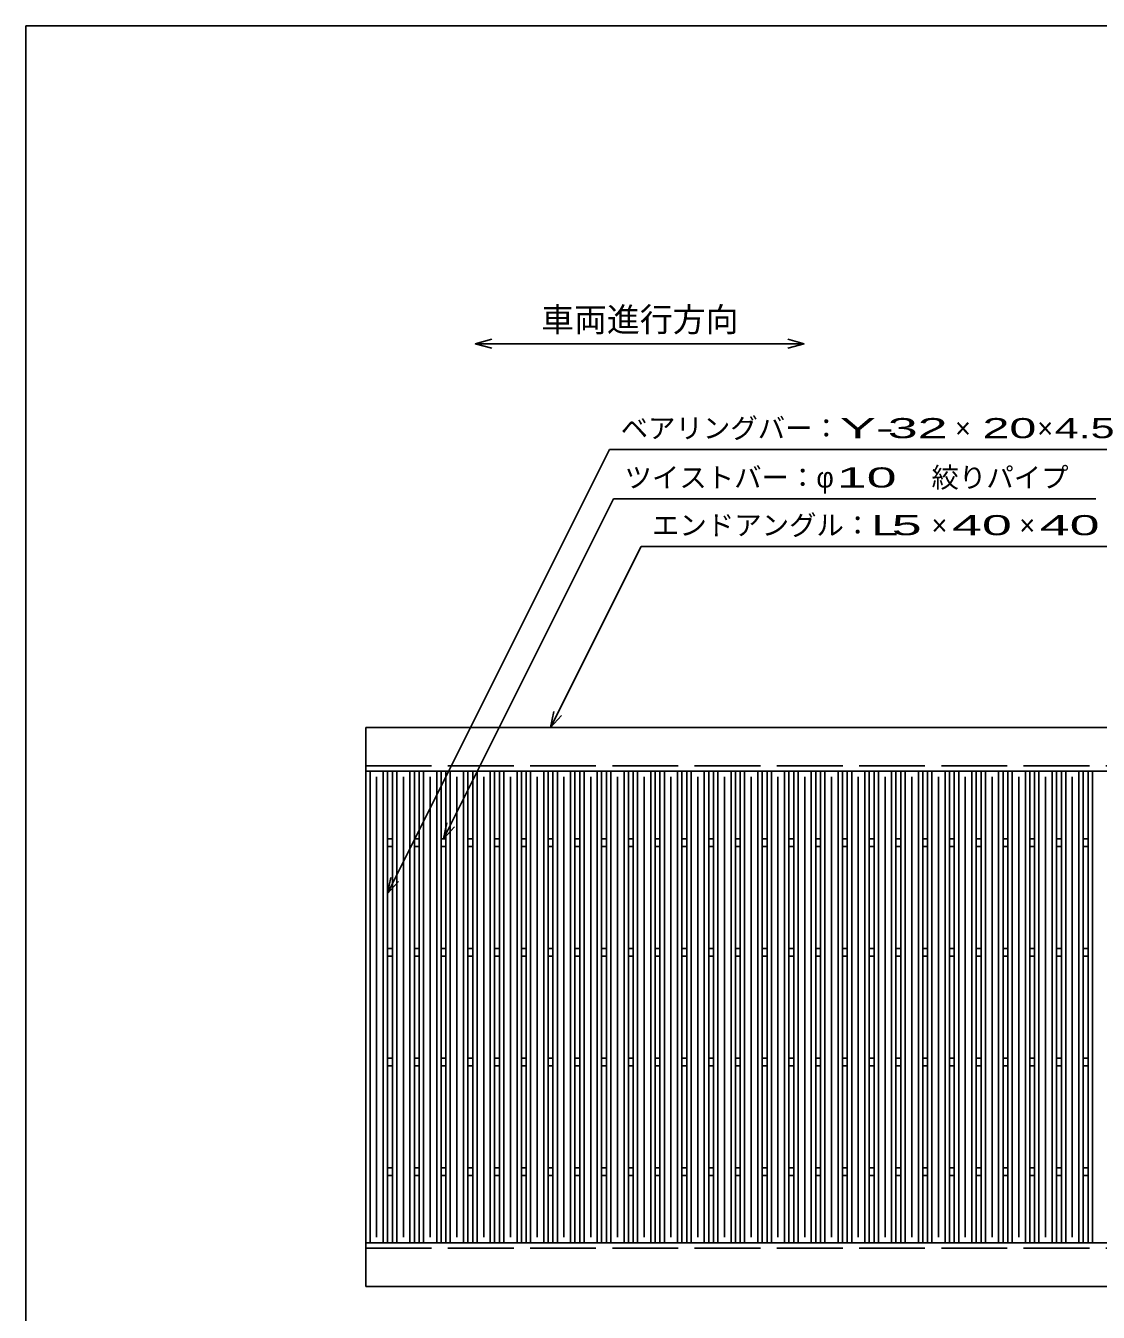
# Model space of a CAD drawing. Units: millimetres, scale not verified. Extents: x -1820 to 1731, y -1282 to 1054.
# Drawn here: x -1729 to -751, y -120 to 1054 of the extents above; entities that cross this region are included whole.
import ezdxf
from ezdxf.enums import TextEntityAlignment as Align

# ---------------------------------------------------------------- set-up
doc = ezdxf.new("R2010")
doc.units = ezdxf.units.MM
doc.header["$LTSCALE"] = 10
doc.linetypes.add('DASHED', pattern=[7.5, 6, -1.5])
for name, color, linetype, lineweight in [('0_2', 150, 'Continuous', 25), ('16', 3, 'Continuous', 25), ('22', 2, 'Continuous', 25)]:
    doc.layers.add(name, color=color, linetype=linetype, lineweight=lineweight)
doc.styles.add('ベクトル', font='')
doc.styles.get('ベクトル').set_extended_font_data('ベクトル')

msp = doc.modelspace()

# ---------------------------------------------------------------- linework, layer by layer
at = {"layer": '0_2'}
for p, q in [((-1729, -1146.5), (-1729, 1053.5)), ((-1729, 1053.5), (1731, 1053.5))]:
    msp.add_line(p, q, dxfattribs=at)
at = {"layer": '16'}
for p, q in [((-1419, 413.5), (-423, 413.5)), ((-1419, 373.5), (-1419, 413.5)), ((-1419, 373.5), (-423, 373.5)), ((-1419, -56.5), (-1419, 373.5)), ((-1419, 373.5), (-1399, 373.5)), ((-1415, -56.5), (-1415, 373.5)), ((-1409, -51.5), (-1409, 368.5)), ((-1403, -56.5), (-1403, 373.5)), ((-1399, -56.5), (-1399, 373.5)), ((-1394.6, -56.5), (-1394.6, 373.5)), ((-1394.6, 373.5), (-1374.6, 373.5)), ((-1390.6, -56.5), (-1390.6, 373.5)), ((-1384.6, -51.5), (-1384.6, 368.5)), ((-1378.6, -56.5), (-1378.6, 373.5)), ((-1374.6, -56.5), (-1374.6, 373.5)), ((-1370.2, -56.5), (-1370.2, 373.5)), ((-1370.2, 373.5), (-1350.2, 373.5)), ((-1366.2, -56.5), (-1366.2, 373.5)), ((-1360.2, -51.5), (-1360.2, 368.5)), ((-1354.2, -56.5), (-1354.2, 373.5)), ((-1350.2, -56.5), (-1350.2, 373.5)), ((-1345.8, -56.5), (-1345.8, 373.5)), ((-1345.8, 373.5), (-1325.8, 373.5)), ((-1341.8, -56.5), (-1341.8, 373.5)), ((-1335.8, -51.5), (-1335.8, 368.5)), ((-1329.8, -56.5), (-1329.8, 373.5)), ((-1325.8, -56.5), (-1325.8, 373.5)), ((-1321.4, -56.5), (-1321.4, 373.5)), ((-1321.4, 373.5), (-1301.4, 373.5)), ((-1317.4, -56.5), (-1317.4, 373.5)), ((-1311.4, -51.5), (-1311.4, 368.5)), ((-1305.4, -56.5), (-1305.4, 373.5)), ((-1301.4, -56.5), (-1301.4, 373.5)), ((-1297, -56.5), (-1297, 373.5)), ((-1297, 373.5), (-1277, 373.5)), ((-1293, -56.5), (-1293, 373.5)), ((-1287, -51.5), (-1287, 368.5)), ((-1281, -56.5), (-1281, 373.5)), ((-1277, -56.5), (-1277, 373.5)), ((-1272.6, -56.5), (-1272.6, 373.5)), ((-1272.6, 373.5), (-1252.6, 373.5)), ((-1268.6, -56.5), (-1268.6, 373.5)), ((-1262.6, -51.5), (-1262.6, 368.5)), ((-1256.6, -56.5), (-1256.6, 373.5)), ((-1252.6, -56.5), (-1252.6, 373.5)), ((-1248.2, -56.5), (-1248.2, 373.5)), ((-1248.2, 373.5), (-1228.2, 373.5)), ((-1244.2, -56.5), (-1244.2, 373.5)), ((-1238.2, -51.5), (-1238.2, 368.5)), ((-1232.2, -56.5), (-1232.2, 373.5)), ((-1228.2, -56.5), (-1228.2, 373.5)), ((-1223.8, -56.5), (-1223.8, 373.5)), ((-1223.8, 373.5), (-1203.8, 373.5)), ((-1219.8, -56.5), (-1219.8, 373.5)), ((-1213.8, -51.5), (-1213.8, 368.5)), ((-1207.8, -56.5), (-1207.8, 373.5)), ((-1203.8, -56.5), (-1203.8, 373.5)), ((-1199.4, -56.5), (-1199.4, 373.5)), ((-1199.4, 373.5), (-1179.4, 373.5)), ((-1195.4, -56.5), (-1195.4, 373.5)), ((-1189.4, -51.5), (-1189.4, 368.5)), ((-1183.4, -56.5), (-1183.4, 373.5)), ((-1179.4, -56.5), (-1179.4, 373.5)), ((-1175, -56.5), (-1175, 373.5)), ((-1175, 373.5), (-1155, 373.5)), ((-1171, -56.5), (-1171, 373.5)), ((-1165, -51.5), (-1165, 368.5)), ((-1159, -56.5), (-1159, 373.5)), ((-1155, -56.5), (-1155, 373.5)), ((-1150.6, -56.5), (-1150.6, 373.5)), ((-1150.6, 373.5), (-1130.6, 373.5)), ((-1146.6, -56.5), (-1146.6, 373.5)), ((-1140.6, -51.5), (-1140.6, 368.5)), ((-1134.6, -56.5), (-1134.6, 373.5)), ((-1130.6, -56.5), (-1130.6, 373.5)), ((-1126.2, -56.5), (-1126.2, 373.5)), ((-1126.2, 373.5), (-1106.2, 373.5)), ((-1122.2, -56.5), (-1122.2, 373.5)), ((-1116.2, -51.5), (-1116.2, 368.5)), ((-1110.2, -56.5), (-1110.2, 373.5)), ((-1106.2, -56.5), (-1106.2, 373.5)), ((-1101.8, -56.5), (-1101.8, 373.5)), ((-1101.8, 373.5), (-1081.8, 373.5)), ((-1097.8, -56.5), (-1097.8, 373.5)), ((-1091.8, -51.5), (-1091.8, 368.5)), ((-1085.8, -56.5), (-1085.8, 373.5)), ((-1081.8, -56.5), (-1081.8, 373.5)), ((-1077.4, -56.5), (-1077.4, 373.5)), ((-1077.4, 373.5), (-1057.4, 373.5)), ((-1073.4, -56.5), (-1073.4, 373.5)), ((-1067.4, -51.5), (-1067.4, 368.5)), ((-1061.4, -56.5), (-1061.4, 373.5)), ((-1057.4, -56.5), (-1057.4, 373.5)), ((-1053, -56.5), (-1053, 373.5)), ((-1053, 373.5), (-1033, 373.5)), ((-1049, -56.5), (-1049, 373.5)), ((-1043, -51.5), (-1043, 368.5)), ((-1037, -56.5), (-1037, 373.5)), ((-1033, -56.5), (-1033, 373.5)), ((-1028.6, -56.5), (-1028.6, 373.5)), ((-1028.6, 373.5), (-1008.6, 373.5)), ((-1024.6, -56.5), (-1024.6, 373.5)), ((-1018.6, -51.5), (-1018.6, 368.5)), ((-1012.6, -56.5), (-1012.6, 373.5)), ((-1008.6, -56.5), (-1008.6, 373.5)), ((-1004.2, -56.5), (-1004.2, 373.5)), ((-1004.2, 373.5), (-984.2, 373.5)), ((-1000.2, -56.5), (-1000.2, 373.5)), ((-994.2, -51.5), (-994.2, 368.5)), ((-988.2, -56.5), (-988.2, 373.5)), ((-984.2, -56.5), (-984.2, 373.5)), ((-979.8, -56.5), (-979.8, 373.5)), ((-979.8, 373.5), (-959.8, 373.5)), ((-975.8, -56.5), (-975.8, 373.5)), ((-969.8, -51.5), (-969.8, 368.5)), ((-963.8, -56.5), (-963.8, 373.5)), ((-959.8, -56.5), (-959.8, 373.5)), ((-955.4, -56.5), (-955.4, 373.5)), ((-955.4, 373.5), (-935.4, 373.5)), ((-951.4, -56.5), (-951.4, 373.5)), ((-945.4, -51.5), (-945.4, 368.5)), ((-939.4, -56.5), (-939.4, 373.5)), ((-935.4, -56.5), (-935.4, 373.5)), ((-931, -56.5), (-931, 373.5)), ((-931, 373.5), (-911, 373.5)), ((-927, -56.5), (-927, 373.5)), ((-921, -51.5), (-921, 368.5)), ((-915, -56.5), (-915, 373.5)), ((-911, -56.5), (-911, 373.5)), ((-906.6, -56.5), (-906.6, 373.5)), ((-906.6, 373.5), (-886.6, 373.5)), ((-902.6, -56.5), (-902.6, 373.5)), ((-896.6, -51.5), (-896.6, 368.5)), ((-890.6, -56.5), (-890.6, 373.5)), ((-886.6, -56.5), (-886.6, 373.5)), ((-882.2, -56.5), (-882.2, 373.5)), ((-882.2, 373.5), (-862.2, 373.5)), ((-878.2, -56.5), (-878.2, 373.5)), ((-872.2, -51.5), (-872.2, 368.5)), ((-866.2, -56.5), (-866.2, 373.5)), ((-862.2, -56.5), (-862.2, 373.5)), ((-857.8, -56.5), (-857.8, 373.5)), ((-857.8, 373.5), (-837.8, 373.5)), ((-853.8, -56.5), (-853.8, 373.5)), ((-847.8, -51.5), (-847.8, 368.5)), ((-841.8, -56.5), (-841.8, 373.5)), ((-837.8, -56.5), (-837.8, 373.5)), ((-833.4, -56.5), (-833.4, 373.5)), ((-833.4, 373.5), (-813.4, 373.5)), ((-829.4, -56.5), (-829.4, 373.5)), ((-823.4, -51.5), (-823.4, 368.5)), ((-817.4, -56.5), (-817.4, 373.5)), ((-813.4, -56.5), (-813.4, 373.5)), ((-809, -56.5), (-809, 373.5)), ((-809, 373.5), (-789, 373.5)), ((-805, -56.5), (-805, 373.5)), ((-799, -51.5), (-799, 368.5)), ((-793, -56.5), (-793, 373.5)), ((-789, -56.5), (-789, 373.5)), ((-784.6, -56.5), (-784.6, 373.5)), ((-784.6, 373.5), (-764.6, 373.5)), ((-780.6, -56.5), (-780.6, 373.5)), ((-774.6, -51.5), (-774.6, 368.5)), ((-768.6, -56.5), (-768.6, 373.5)), ((-764.6, -56.5), (-764.6, 373.5)), ((-760.2, -56.5), (-760.2, 373.5)), ((-760.2, 373.5), (-740.2, 373.5)), ((-756.2, -56.5), (-756.2, 373.5)), ((-1399, 312), (-1394.6, 312)), ((-1374.6, 312), (-1370.2, 312)), ((-1350.2, 312), (-1345.8, 312)), ((-1325.8, 312), (-1321.4, 312)), ((-1301.4, 312), (-1297, 312)), ((-1277, 312), (-1272.6, 312)), ((-1252.6, 312), (-1248.2, 312)), ((-1228.2, 312), (-1223.8, 312)), ((-1203.8, 312), (-1199.4, 312)), ((-1179.4, 312), (-1175, 312)), ((-1155, 312), (-1150.6, 312)), ((-1130.6, 312), (-1126.2, 312)), ((-1106.2, 312), (-1101.8, 312)), ((-1081.8, 312), (-1077.4, 312)), ((-1057.4, 312), (-1053, 312)), ((-1033, 312), (-1028.6, 312)), ((-1008.6, 312), (-1004.2, 312)), ((-984.2, 312), (-979.8, 312)), ((-959.8, 312), (-955.4, 312)), ((-935.4, 312), (-931, 312)), ((-911, 312), (-906.6, 312)), ((-886.6, 312), (-882.2, 312)), ((-862.2, 312), (-857.8, 312)), ((-837.8, 312), (-833.4, 312)), ((-813.4, 312), (-809, 312)), ((-789, 312), (-784.6, 312)), ((-764.6, 312), (-760.2, 312)), ((-1399, 305), (-1394.6, 305)), ((-1374.6, 305), (-1370.2, 305)), ((-1350.2, 305), (-1345.8, 305)), ((-1325.8, 305), (-1321.4, 305)), ((-1301.4, 305), (-1297, 305)), ((-1277, 305), (-1272.6, 305)), ((-1252.6, 305), (-1248.2, 305)), ((-1228.2, 305), (-1223.8, 305)), ((-1203.8, 305), (-1199.4, 305)), ((-1179.4, 305), (-1175, 305)), ((-1155, 305), (-1150.6, 305)), ((-1130.6, 305), (-1126.2, 305)), ((-1106.2, 305), (-1101.8, 305)), ((-1081.8, 305), (-1077.4, 305)), ((-1057.4, 305), (-1053, 305)), ((-1033, 305), (-1028.6, 305)), ((-1008.6, 305), (-1004.2, 305)), ((-984.2, 305), (-979.8, 305)), ((-959.8, 305), (-955.4, 305)), ((-935.4, 305), (-931, 305)), ((-911, 305), (-906.6, 305)), ((-886.6, 305), (-882.2, 305)), ((-862.2, 305), (-857.8, 305)), ((-837.8, 305), (-833.4, 305)), ((-813.4, 305), (-809, 305)), ((-789, 305), (-784.6, 305)), ((-764.6, 305), (-760.2, 305)), ((-1399, 212), (-1394.6, 212)), ((-1374.6, 212), (-1370.2, 212)), ((-1350.2, 212), (-1345.8, 212)), ((-1325.8, 212), (-1321.4, 212)), ((-1301.4, 212), (-1297, 212)), ((-1277, 212), (-1272.6, 212)), ((-1252.6, 212), (-1248.2, 212)), ((-1228.2, 212), (-1223.8, 212)), ((-1203.8, 212), (-1199.4, 212)), ((-1179.4, 212), (-1175, 212)), ((-1155, 212), (-1150.6, 212)), ((-1130.6, 212), (-1126.2, 212)), ((-1106.2, 212), (-1101.8, 212)), ((-1081.8, 212), (-1077.4, 212)), ((-1057.4, 212), (-1053, 212)), ((-1033, 212), (-1028.6, 212)), ((-1008.6, 212), (-1004.2, 212)), ((-984.2, 212), (-979.8, 212)), ((-959.8, 212), (-955.4, 212)), ((-935.4, 212), (-931, 212)), ((-911, 212), (-906.6, 212)), ((-886.6, 212), (-882.2, 212)), ((-862.2, 212), (-857.8, 212)), ((-837.8, 212), (-833.4, 212)), ((-813.4, 212), (-809, 212)), ((-789, 212), (-784.6, 212)), ((-764.6, 212), (-760.2, 212)), ((-1399, 205), (-1394.6, 205)), ((-1374.6, 205), (-1370.2, 205)), ((-1350.2, 205), (-1345.8, 205)), ((-1325.8, 205), (-1321.4, 205)), ((-1301.4, 205), (-1297, 205)), ((-1277, 205), (-1272.6, 205)), ((-1252.6, 205), (-1248.2, 205)), ((-1228.2, 205), (-1223.8, 205)), ((-1203.8, 205), (-1199.4, 205)), ((-1179.4, 205), (-1175, 205)), ((-1155, 205), (-1150.6, 205)), ((-1130.6, 205), (-1126.2, 205)), ((-1106.2, 205), (-1101.8, 205)), ((-1081.8, 205), (-1077.4, 205)), ((-1057.4, 205), (-1053, 205)), ((-1033, 205), (-1028.6, 205)), ((-1008.6, 205), (-1004.2, 205)), ((-984.2, 205), (-979.8, 205)), ((-959.8, 205), (-955.4, 205)), ((-935.4, 205), (-931, 205)), ((-911, 205), (-906.6, 205)), ((-886.6, 205), (-882.2, 205)), ((-862.2, 205), (-857.8, 205)), ((-837.8, 205), (-833.4, 205)), ((-813.4, 205), (-809, 205)), ((-789, 205), (-784.6, 205)), ((-764.6, 205), (-760.2, 205)), ((-1399, 112), (-1394.6, 112)), ((-1374.6, 112), (-1370.2, 112)), ((-1350.2, 112), (-1345.8, 112)), ((-1325.8, 112), (-1321.4, 112)), ((-1301.4, 112), (-1297, 112)), ((-1277, 112), (-1272.6, 112)), ((-1252.6, 112), (-1248.2, 112)), ((-1228.2, 112), (-1223.8, 112)), ((-1203.8, 112), (-1199.4, 112)), ((-1179.4, 112), (-1175, 112)), ((-1155, 112), (-1150.6, 112)), ((-1130.6, 112), (-1126.2, 112)), ((-1106.2, 112), (-1101.8, 112)), ((-1081.8, 112), (-1077.4, 112)), ((-1057.4, 112), (-1053, 112)), ((-1033, 112), (-1028.6, 112)), ((-1008.6, 112), (-1004.2, 112)), ((-984.2, 112), (-979.8, 112)), ((-959.8, 112), (-955.4, 112)), ((-935.4, 112), (-931, 112)), ((-911, 112), (-906.6, 112)), ((-886.6, 112), (-882.2, 112)), ((-862.2, 112), (-857.8, 112)), ((-837.8, 112), (-833.4, 112)), ((-813.4, 112), (-809, 112)), ((-789, 112), (-784.6, 112)), ((-764.6, 112), (-760.2, 112)), ((-1399, 105), (-1394.6, 105)), ((-1374.6, 105), (-1370.2, 105)), ((-1350.2, 105), (-1345.8, 105)), ((-1325.8, 105), (-1321.4, 105)), ((-1301.4, 105), (-1297, 105)), ((-1277, 105), (-1272.6, 105)), ((-1252.6, 105), (-1248.2, 105)), ((-1228.2, 105), (-1223.8, 105)), ((-1203.8, 105), (-1199.4, 105)), ((-1179.4, 105), (-1175, 105)), ((-1155, 105), (-1150.6, 105)), ((-1130.6, 105), (-1126.2, 105)), ((-1106.2, 105), (-1101.8, 105)), ((-1081.8, 105), (-1077.4, 105)), ((-1057.4, 105), (-1053, 105)), ((-1033, 105), (-1028.6, 105)), ((-1008.6, 105), (-1004.2, 105)), ((-984.2, 105), (-979.8, 105)), ((-959.8, 105), (-955.4, 105)), ((-935.4, 105), (-931, 105)), ((-911, 105), (-906.6, 105)), ((-886.6, 105), (-882.2, 105)), ((-862.2, 105), (-857.8, 105)), ((-837.8, 105), (-833.4, 105)), ((-813.4, 105), (-809, 105)), ((-789, 105), (-784.6, 105)), ((-764.6, 105), (-760.2, 105)), ((-1399, 12), (-1394.6, 12)), ((-1374.6, 12), (-1370.2, 12)), ((-1350.2, 12), (-1345.8, 12)), ((-1325.8, 12), (-1321.4, 12)), ((-1301.4, 12), (-1297, 12)), ((-1277, 12), (-1272.6, 12)), ((-1252.6, 12), (-1248.2, 12)), ((-1228.2, 12), (-1223.8, 12)), ((-1203.8, 12), (-1199.4, 12)), ((-1179.4, 12), (-1175, 12)), ((-1155, 12), (-1150.6, 12)), ((-1130.6, 12), (-1126.2, 12)), ((-1106.2, 12), (-1101.8, 12)), ((-1081.8, 12), (-1077.4, 12)), ((-1057.4, 12), (-1053, 12)), ((-1033, 12), (-1028.6, 12)), ((-1008.6, 12), (-1004.2, 12)), ((-984.2, 12), (-979.8, 12)), ((-959.8, 12), (-955.4, 12)), ((-935.4, 12), (-931, 12)), ((-911, 12), (-906.6, 12)), ((-886.6, 12), (-882.2, 12)), ((-862.2, 12), (-857.8, 12)), ((-837.8, 12), (-833.4, 12)), ((-813.4, 12), (-809, 12)), ((-789, 12), (-784.6, 12)), ((-764.6, 12), (-760.2, 12)), ((-1399, 5), (-1394.6, 5)), ((-1374.6, 5), (-1370.2, 5)), ((-1350.2, 5), (-1345.8, 5)), ((-1325.8, 5), (-1321.4, 5)), ((-1301.4, 5), (-1297, 5)), ((-1277, 5), (-1272.6, 5)), ((-1252.6, 5), (-1248.2, 5)), ((-1228.2, 5), (-1223.8, 5)), ((-1203.8, 5), (-1199.4, 5)), ((-1179.4, 5), (-1175, 5)), ((-1155, 5), (-1150.6, 5)), ((-1130.6, 5), (-1126.2, 5)), ((-1106.2, 5), (-1101.8, 5)), ((-1081.8, 5), (-1077.4, 5)), ((-1057.4, 5), (-1053, 5)), ((-1033, 5), (-1028.6, 5)), ((-1008.6, 5), (-1004.2, 5)), ((-984.2, 5), (-979.8, 5)), ((-959.8, 5), (-955.4, 5)), ((-935.4, 5), (-931, 5)), ((-911, 5), (-906.6, 5)), ((-886.6, 5), (-882.2, 5)), ((-862.2, 5), (-857.8, 5)), ((-837.8, 5), (-833.4, 5)), ((-813.4, 5), (-809, 5)), ((-789, 5), (-784.6, 5)), ((-764.6, 5), (-760.2, 5)), ((-1419, -56.5), (-423, -56.5)), ((-1419, -96.5), (-1419, -56.5)), ((-1419, -56.5), (-1399, -56.5)), ((-1394.6, -56.5), (-1374.6, -56.5)), ((-1370.2, -56.5), (-1350.2, -56.5)), ((-1345.8, -56.5), (-1325.8, -56.5)), ((-1321.4, -56.5), (-1301.4, -56.5)), ((-1297, -56.5), (-1277, -56.5)), ((-1272.6, -56.5), (-1252.6, -56.5)), ((-1248.2, -56.5), (-1228.2, -56.5)), ((-1223.8, -56.5), (-1203.8, -56.5)), ((-1199.4, -56.5), (-1179.4, -56.5)), ((-1175, -56.5), (-1155, -56.5)), ((-1150.6, -56.5), (-1130.6, -56.5)), ((-1126.2, -56.5), (-1106.2, -56.5)), ((-1101.8, -56.5), (-1081.8, -56.5)), ((-1077.4, -56.5), (-1057.4, -56.5)), ((-1053, -56.5), (-1033, -56.5)), ((-1028.6, -56.5), (-1008.6, -56.5)), ((-1004.2, -56.5), (-984.2, -56.5)), ((-979.8, -56.5), (-959.8, -56.5)), ((-955.4, -56.5), (-935.4, -56.5)), ((-931, -56.5), (-911, -56.5)), ((-906.6, -56.5), (-886.6, -56.5)), ((-882.2, -56.5), (-862.2, -56.5)), ((-857.8, -56.5), (-837.8, -56.5)), ((-833.4, -56.5), (-813.4, -56.5)), ((-809, -56.5), (-789, -56.5)), ((-784.6, -56.5), (-764.6, -56.5)), ((-760.2, -56.5), (-740.2, -56.5)), ((-1419, -96.5), (-423, -96.5))]:
    msp.add_line(p, q, dxfattribs=at)
at = {"layer": '16', "linetype": 'DASHED'}
for p, q in [((-1419, 378.5), (-423, 378.5)), ((-1419, -61.5), (-423, -61.5))]:
    msp.add_line(p, q, dxfattribs=at)
at = {"layer": '22', "color": 4}
for p, q in [((-1319, 763.5), (-1304, 767.5)), ((-1304, 759.5), (-1319, 763.5)), ((-1319, 763.5), (-1019, 763.5)), ((-1019, 763.5), (-1034, 767.5)), ((-1034, 759.5), (-1019, 763.5)), ((-1399, 262), (-1196.5, 667)), ((-1196.5, 667), (-716.5, 667)), ((-1348, 312), (-1193, 622)), ((-1193, 622), (-753, 622)), ((-1250.4, 413.5), (-1167.9, 578.5)), ((-1167.9, 578.5), (-727.9, 578.5)), ((-1250.4, 413.5), (-1247.4, 428.1)), ((-1250.4, 413.5), (-1240.4, 424.5)), ((-1348, 312), (-1345, 326.6)), ((-1348, 312), (-1338, 323)), ((-1399, 262), (-1396, 276.6)), ((-1399, 262), (-1389, 273))]:
    msp.add_line(p, q, dxfattribs=at)

# ---------------------------------------------------------------- texts
at = {"layer": '22', "style": 'ベクトル'}
for s, height, p in [('車両進行方向', 21.99, (-1259, 785.5)), ('ベアリングバー：', 18.33, (-1186.5, 686.5)), ('×', 18.33, (-881.5, 686.5)), ('×', 18.33, (-806.5, 686.5)), ('ツイストバー：', 18.33, (-1183, 641.5)), ('φ', 18.33, (-1008, 641.5)), ('絞りパイプ', 18.33, (-903, 641.5)), ('エンドアングル：', 18.33, (-1157.9, 598)), ('×', 18.33, (-902.9, 598)), ('×', 18.33, (-822.9, 598))]:
    msp.add_text(s, height=height, dxfattribs=at).set_placement(p, align=Align.MIDDLE_LEFT)
for s, width, p in [('Y-', 2, (-986.5, 686.5)), (' 32 ', 2, (-956.5, 686.5)), ('20', 1.8, (-856.5, 686.5)), (' 4.5 ', 1.6, (-801.5, 686.5)), (' 10 ', 2, (-1003, 641.5)), ('L', 1.8, (-957.9, 598)), (' 5 ', 2, (-952.9, 598)), (' 40 ', 2, (-897.9, 598)), (' 40 ', 2, (-817.9, 598))]:
    msp.add_text(s, height=18.33, dxfattribs=dict(at, width=width)).set_placement(p, align=Align.MIDDLE_LEFT)

doc.saveas('drawing.dxf')
